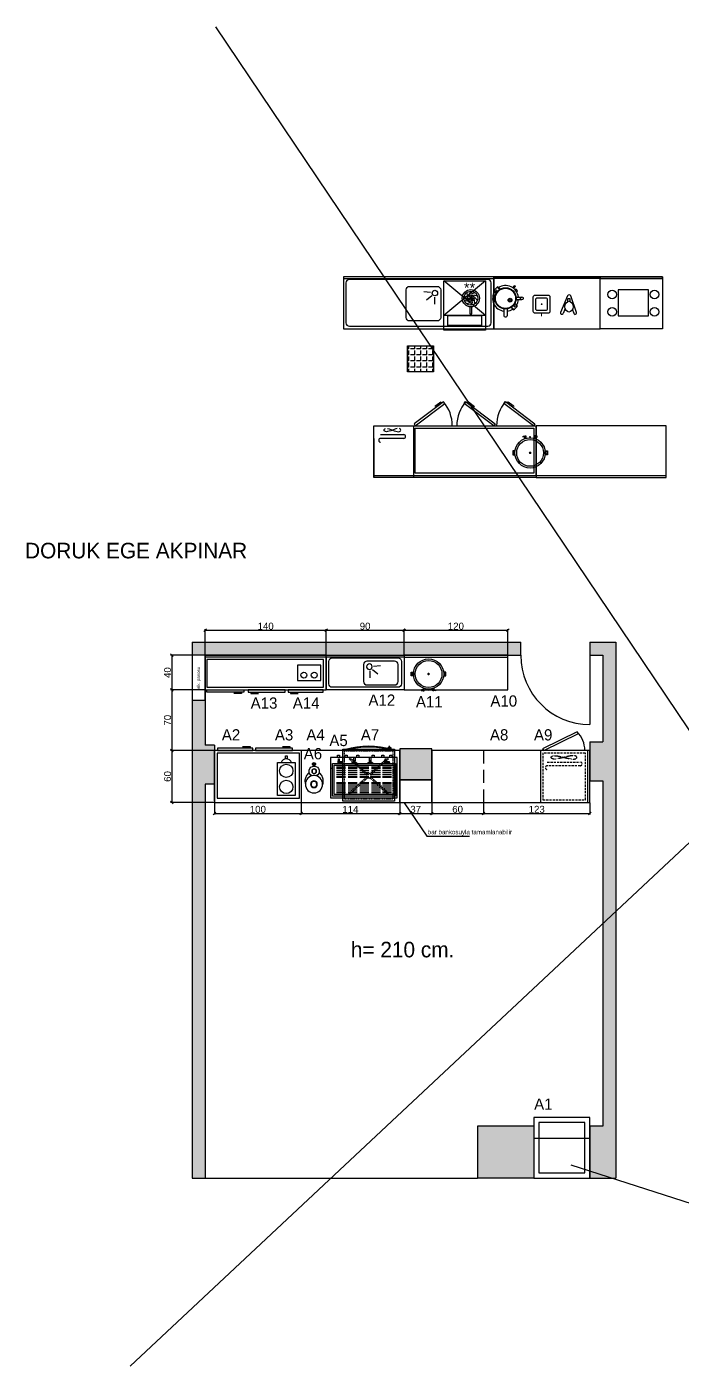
# Model space of a CAD drawing. Header units: millimetres. Extents: x 77277 to 95019, y -59792 to -54320.
# Drawn here: x 77277 to 78034, y -55868 to -54320 of the extents above; entities that cross this region are included whole.
import ezdxf

# ---------------------------------------------------------------- set-up
doc = ezdxf.new("R2010")
doc.units = ezdxf.units.MM
doc.header["$LTSCALE"] = 5
doc.linetypes.add('DASHED', pattern=[0.75, 0.5, -0.25])
for name, color, linetype in [('0D', 1, 'Continuous'), ('0T', 7, 'Continuous'), ('AK', 7, 'Continuous'), ('Kıtc-002 Çizgi', 7, 'Continuous'), ('S2000-002 Çizgi', 7, 'Continuous')]:
    doc.layers.add(name, color=color, linetype=linetype)
doc.layers.add('DUVAR', color=7, linetype='Continuous', lineweight=30)
doc.styles.get("Standard").update_dxf_attribs({"font": 'arial.ttf'})
doc.styles.add('TAKSİM', font='GOTHIC.TTF', dxfattribs={"height": 20})
doc.dimstyles.new('OLCU50', dxfattribs={"dimtxt": 8, "dimasz": 3, "dimexe": 1.25, "dimexo": 0.625, "dimtad": 1, "dimdec": 0, "dimtxsty": 'Standard', "dimblk": 'OBLIQUE', "dimcen": 2.5, "dimclrd": 256, "dimclre": 251, "dimclrt": 25, "dimadec": 0, "dimazin": 0, "dimtfac": 1, "dimtdec": 0, "dimtmove": 0, "dimatfit": 3, "dimldrblk": 'OBLIQUE', "dimfxl": 1, "dimarcsym": 0})

# ---------------------------------------------------------------- blocks, each defined once
blk = doc.blocks.new('espresso_2grup')
at = {"layer": '0D'}
for p, q in [((-21.3, 15.5), (-31.6, 15.5)), ((-7.8, 15.5), (-18.1, 15.5)), ((5.6, 15.5), (-4.6, 15.5)), ((19.1, 15.5), (8.9, 15.5)), ((32, 15.5), (21.7, 15.5)), ((-31.6, 14), (-21.3, 14)), ((-31.6, 11.8), (-21.3, 11.8)), ((-31.6, 9.6), (-21.3, 9.6)), ((-31.6, 7.4), (-21.3, 7.4)), ((-31.6, 5.1), (-21.3, 5.1)), ((-31.6, 3.3), (-21.3, 3.3)), ((-18.1, 14), (-7.8, 14)), ((-18.1, 11.8), (-7.8, 11.8)), ((-18.1, 9.6), (-7.8, 9.6)), ((-18.1, 7.4), (-7.8, 7.4)), ((-18.1, 5.1), (-7.8, 5.1)), ((-18.1, 3.3), (-7.8, 3.3)), ((-4.6, 14), (5.6, 14)), ((-4.6, 11.8), (5.6, 11.8)), ((-4.6, 9.6), (5.6, 9.6)), ((-4.6, 7.4), (5.6, 7.4)), ((-4.6, 5.1), (5.6, 5.1)), ((-4.6, 3.3), (5.6, 3.3)), ((8.9, 14), (19.1, 14)), ((8.9, 11.8), (19.1, 11.8)), ((8.9, 9.6), (19.1, 9.6)), ((8.9, 7.4), (19.1, 7.4)), ((8.9, 5.1), (19.1, 5.1)), ((8.9, 3.3), (19.1, 3.3)), ((21.7, 14), (32, 14)), ((21.7, 11.8), (32, 11.8)), ((21.7, 9.6), (32, 9.6)), ((21.7, 7.4), (32, 7.4)), ((21.7, 5.1), (32, 5.1)), ((21.7, 3.3), (32, 3.3)), ((-21.3, -2.4), (-31.6, -2.4)), ((-31.6, -4.1), (-21.3, -4.1)), ((-31.6, -6.3), (-21.3, -6.3)), ((-31.6, -8.6), (-21.3, -8.6)), ((-31.6, -10.8), (-21.3, -10.8)), ((-31.6, -13), (-21.3, -13)), ((-31.6, -14.6), (-21.3, -14.6)), ((-7.8, -2.4), (-18.1, -2.4)), ((-18.1, -4.1), (-7.8, -4.1)), ((-18.1, -6.3), (-7.8, -6.3)), ((-18.1, -8.6), (-7.8, -8.6)), ((-18.1, -10.8), (-7.8, -10.8)), ((-18.1, -13), (-7.8, -13)), ((-18.1, -14.6), (-7.8, -14.6)), ((5.6, -2.4), (-4.6, -2.4)), ((-4.6, -4.1), (5.6, -4.1)), ((-4.6, -6.3), (5.6, -6.3)), ((-4.6, -8.6), (5.6, -8.6)), ((-4.6, -10.8), (5.6, -10.8)), ((-4.6, -13), (5.6, -13)), ((-4.6, -14.6), (5.6, -14.6)), ((19.1, -2.4), (8.9, -2.4)), ((8.9, -4.1), (19.1, -4.1)), ((8.9, -6.3), (19.1, -6.3)), ((8.9, -8.6), (19.1, -8.6)), ((8.9, -10.8), (19.1, -10.8)), ((8.9, -13), (19.1, -13)), ((8.9, -14.6), (19.1, -14.6)), ((32, -2.4), (21.7, -2.4)), ((21.7, -4.1), (32, -4.1)), ((21.7, -6.3), (32, -6.3)), ((21.7, -8.6), (32, -8.6)), ((21.7, -10.8), (32, -10.8)), ((21.7, -13), (32, -13)), ((21.7, -14.6), (32, -14.6))]:
    blk.add_line(p, q, dxfattribs=at)
for centre in [(-11.1, -17), (7.4, -17)]:
    blk.add_arc(centre, 2.96, 212.0817, 327.9183, dxfattribs=at)
at = {"layer": '0T'}
for p, q in [((-38.5, -13.3), (-36.4, -13.3)), ((36.7, -13.3), (38.5, -13.3)), ((-29.8, -18.5), (-29.8, -21.6)), ((-28.9, -18.5), (-29.8, -18.5)), ((-29.4, -22), (-29.4, -23.8)), ((-29.4, -23.8), (-28.5, -23.8)), ((-28.9, -21.2), (-28.9, -18.5)), ((-28.5, -23.8), (-28.5, -21.6)), ((24.2, -18.5), (24.2, -21.6)), ((25.1, -18.5), (24.2, -18.5)), ((24.6, -22), (24.6, -23.8)), ((24.6, -23.8), (25.5, -23.8)), ((25.1, -21.2), (25.1, -18.5)), ((25.5, -23.8), (25.5, -21.6))]:
    blk.add_line(p, q, dxfattribs=at)
for points in [[(-38.5, -25.5), (-38.5, 21), (38.5, 21), (38.5, -25.5)], [(-36.4, -18.5), (36.7, -18.5), (36.7, 19.3), (-36.4, 19.3)], [(-34.4, -16.5), (34.7, -16.5), (34.7, 17.3), (-34.4, 17.3)], [(-30.6, -25.5), (-30.6, -28.1), (-28.3, -28.1), (-28.3, -25.5)], [(-28.8, -18.5), (-28.8, -19.3), (-24.1, -19.3), (-24.1, -18.5)], [(-27.8, -19.3), (-27.8, -21), (-25, -21), (-25, -19.3)], [(-21.6, -25.5), (-21.6, -28.1), (-19.2, -28.1), (-19.2, -25.5)], [(-11.8, -21.8), (-11.8, -26), (-10.2, -26), (-10.2, -21.8)], [(-11.5, -20.6), (-11.5, -21.8), (-10.6, -21.8), (-10.6, -20.6)], [(-8.1, -25.5), (-8.1, -28.1), (-5.8, -28.1), (-5.8, -25.5)], [(6.6, -21.8), (6.6, -26), (8.2, -26), (8.2, -21.8)], [(7, -20.6), (7, -21.8), (7.9, -21.8), (7.9, -20.6)], [(9.7, -25.5), (9.7, -28.1), (12, -28.1), (12, -25.5)], [(20.8, -25.5), (20.8, -28.1), (23.2, -28.1), (23.2, -25.5)], [(25.2, -18.5), (25.2, -19.3), (29.9, -19.3), (29.9, -18.5)], [(26.2, -19.3), (26.2, -21), (29.1, -21), (29.1, -19.3)], [(29.9, -25.5), (29.9, -28.1), (32.2, -28.1), (32.2, -25.5)]]:
    blk.add_lwpolyline(points, close=True, dxfattribs=at)
for centre, radius, start, end in [((-29.6, -21.6), 0.2, 180, 265.8055), ((-29.6, -22), 0.2, 0, 85.8055), ((-11.1, -17), 3.7, 205.1444, 334.8556), ((7.4, -17), 3.7, 205.1444, 334.8556), ((24.4, -21.6), 0.2, 180, 265.8055), ((24.4, -22), 0.2, 0, 85.8055), ((25.3, -21.2), 0.2, 180, 265.8058), ((25.3, -21.6), 0.2, 0, 85.8058)]:
    blk.add_arc(centre, radius, start, end, dxfattribs=at)
at = {"layer": 'AK'}
for centre, start, end in [((-28.7, -21.2), 180, 265.8058), ((-28.7, -21.6), 0, 85.8058)]:
    blk.add_arc(centre, 0.2, start, end, dxfattribs=at)
blk = doc.blocks.new('degirmen')
at = {"layer": '0D'}
for points in [[(1.3, -14.3), (1.3, -14.9), (-1.5, -14.9), (-1.5, -14.3)], [(-0.8, -14.9), (-0.8, -17.3), (-1.1, -17.3), (-1.1, -14.9)], [(0.9, -14.9), (0.9, -17.3), (0.6, -17.3), (0.6, -14.9)]]:
    blk.add_lwpolyline(points, dxfattribs=at)
for centre, radius in [((-0.1, 6.5), 3.87), ((-0.1, 6.5), 3.35), ((0.1, -8.5), 2.81), ((0.1, -8.5), 2.45)]:
    blk.add_circle(centre, radius, dxfattribs=at)
for start, end in [(65.4662, 115.7795), (127.2241, 54.179)]:
    blk.add_arc((-0.1, -16.8), 1.65, start, end, dxfattribs=at)
at = {"layer": '0T'}
for points in [[(-5.7, -7, -0.054984), (-7.4, -5.4, -0.093867), (-9.7, -1.6, -0.088672), (-10.6, 3, -0.067491), (-10.1, 6.6, -0.093867)], [(9.9, 7.5, -0.085751), (10.7, 3, -0.088672), (9.8, -1.6, -0.093867), (7.6, -5.4, -0.054985), (5.8, -7, -0.109161)]]:
    blk.add_lwpolyline(points, format="xyb", dxfattribs=at)
blk.add_circle((-0.1, 6.5), 10, dxfattribs=at)
blk.add_arc((0.1, -8.5), 5.95, 115.6161, 65.321, dxfattribs=at)
blk = doc.blocks.new('A$C723D60DA')
at = {"layer": 'S2000-002 Çizgi'}
for points in [[(0, 3.7), (60, 3.7), (60, 63.7), (0, 63.7)], [(53.2, 2.2), (54.6, 2.2), (54.6, 0.7), (53.2, 0.7)]]:
    blk.add_lwpolyline(points, close=True, dxfattribs=at)
at = {"layer": 'S2000-002 Çizgi', "linetype": 'DASHED', "ltscale": 0.5}
blk.add_lwpolyline([(2, 5.7), (58, 5.7), (58, 61.7), (2, 61.7)], close=True, dxfattribs=at)
for points in [[(6.8, 54.6), (7.9, 55.7)], [(6.8, 54.6), (27.7, 35.8)], [(7.9, 55.7), (28.7, 36.9)], [(31.4, 36.9), (52.1, 55.7)], [(32.4, 35.9), (53.2, 54.6)], [(52.1, 55.7), (53.2, 54.6)], [(27.6, 33.2), (6.8, 14.4)], [(28.6, 32.1), (7.9, 13.4)], [(31.3, 32.2), (52.1, 13.4)], [(32.3, 33.2), (53.2, 14.4)], [(7.9, 13.4), (6.8, 14.4)], [(52.1, 13.4), (53.2, 14.4)]]:
    blk.add_lwpolyline(points, dxfattribs=at)
at = {"layer": 'S2000-002 Çizgi'}
for points in [[(52.2, 3.2), (52.2, 3.7), (55.9, 3.7)], [(55.9, 3.3), (55.9, 2.2), (52.2, 2.2)]]:
    blk.add_lwpolyline(points, dxfattribs=at)
at = {"layer": 'S2000-002 Çizgi', "linetype": 'DASHED', "ltscale": 0.5}
blk.add_circle((30, 34.5), 2.67, dxfattribs=at)
at = {"layer": 'S2000-002 Çizgi'}
for centre, radius, start, end in [((29.9, 100.6), 100.6, 254.4941, 285.5059), ((29.9, 109.5), 108.5, 257.2819, 282.7181)]:
    blk.add_arc(centre, radius, start, end, dxfattribs=at)
blk = doc.blocks.new('A$C3C3A6592')
at = {"layer": 'S2000-002 Çizgi'}
for points in [[(0, 57), (48.3, 16.9)], [(0, 16.9), (48.3, 57)], [(0, 16.9), (48.3, 16.9)]]:
    blk.add_lwpolyline(points, dxfattribs=at)
for points in [[(0, 0), (48.3, 0), (48.3, 57), (0, 57)], [(4.6, 5.6), (43.7, 5.6), (43.7, 16.9), (4.6, 16.9)]]:
    blk.add_lwpolyline(points, close=True, dxfattribs=at)
blk.add_text('**', height=12, dxfattribs=at).set_placement((11.9, 43))
blk = doc.blocks.new('A$C0D0247C1')
at = {"layer": 'Kıtc-002 Çizgi'}
for points in [[(2, 0), (18, 0, 0.414214), (20, 2), (20, 18, 0.414214), (18, 20), (2, 20, 0.414214), (0, 18), (0, 2, 0.414214)], [(5, 3), (15, 3, 0.414214), (17, 5), (17, 15, 0.414214), (15, 17), (5, 17, 0.414214), (3, 15), (3, 5, 0.414214)]]:
    blk.add_lwpolyline(points, format="xyb", close=True, dxfattribs=at)
at = {"layer": 'Kıtc-002 Çizgi', "const_width": 1}
blk.add_lwpolyline([(9.5, 10.1, 1), (10.5, 10.1, 1)], format="xyb", close=True, dxfattribs=at)
blk.add_lwpolyline([(20, 10), (23.9, 10)], dxfattribs=at)
blk = doc.blocks.new('A$C2B7B2AEF')
at = {"layer": 'S2000-002 Çizgi'}
for p, q in [((7.9, 31.5), (5.1, 34.2)), ((8.5, 31.8), (5.6, 34.6)), ((23.4, 33.5), (25.1, 35.8)), ((24.4, 32.7), (26.1, 35)), ((26.1, 35.4), (25.6, 35.8)), ((25.7, 31.4), (26.7, 32.2)), ((1.5, 29.6), (1.2, 29.9)), ((2.5, 30.7), (1.5, 29.6)), ((4.4, 29.1), (3.4, 27.8)), ((4, 27.2), (3.4, 27.8)), ((27.1, 22.6), (33.7, 22.6)), ((27.1, 20), (33.7, 20)), ((27.6, 28.9), (28.7, 29.7)), ((12.9, 9.1), (12.9, 1.3)), ((14.2, 0), (15.5, 0)), ((16.8, 9.1), (16.8, 1.3)), ((21.2, 10.7), (24.1, 8)), ((21.8, 11.1), (24.6, 8.4)), ((25.3, 13.5), (26.3, 14.8)), ((25.6, 15.4), (26.3, 14.8)), ((27.2, 11.9), (28.1, 13)), ((28.1, 13), (28.5, 12.6))]:
    blk.add_line(p, q, dxfattribs=at)
for centre, radius in [((3.5, 30), 1.28), ((14.8, 21.3), 12.3), ((14.8, 21.3), 11.7), ((20, 19.2), 2.18), ((20, 19.2), 0.896), ((26.1, 12.6), 1.28)]:
    blk.add_circle(centre, radius, dxfattribs=at)
for centre, radius, start, end in [((14.8, 21.3), 16.2, 124.8183, 147.6606), ((14.8, 21.3), 14.9, 4.9348, 123.8208), ((25.4, 35.6), 0.32, 52.57, 142.57), ((25.9, 35.2), 0.32, 322.57, 52.57), ((14.8, 21.3), 16.2, 31.2104, 42.5747), ((14.8, 21.3), 14.9, 146.7276, 262.5863), ((14.8, 21.3), 14.9, 326.7276, 355.0652), ((32.3, 21.3), 0.64, 129.4184, 230.5816), ((34.2, 19), 3.62, 98.2247, 129.4184), ((34.2, 23.6), 3.62, 230.5816, 261.7753), ((33.2, 19), 3.62, 50.5816, 81.7753), ((33.2, 23.6), 3.62, 278.2247, 309.4184), ((35.1, 21.3), 0.64, 309.4184, 50.5816), ((14.2, 1.3), 1.28, 180, 270), ((15.5, 1.3), 1.28, 270, 0), ((14.8, 21.3), 14.9, 277.4137, 303.8208), ((14.8, 21.3), 16.2, 304.8183, 327.6606)]:
    blk.add_arc(centre, radius, start, end, dxfattribs=at)
blk = doc.blocks.new('A$C4AF1199D')
at = {"layer": 'S2000-002 Çizgi'}
for points in [[(2.3, 15.6), (6.8, 14.5)], [(2.4, 20.6), (5.4, 17.1)], [(5.4, 24.6), (5.8, 20)], [(6.3, 18), (13.8, 18)], [(12.6, 19.9), (7.1, 15.7)], [(7.7, 21), (12.4, 15.2)], [(10.2, 26.1), (7.8, 22.2)], [(10.2, 21.2), (10, 14.2)], [(14.9, 24.5), (10.7, 22.7)], [(17.8, 20.4), (13.4, 21.5)], [(14.8, 11.4), (14.4, 16)], [(17.8, 15.4), (14.8, 18.9)], [(5.2, 11.5), (9.5, 13.3)], [(10, 9.9), (12.4, 13.8)]]:
    blk.add_lwpolyline(points, dxfattribs=at)
blk.add_lwpolyline([(8.8, 0), (11.3, 0), (11.3, 8), (8.8, 8)], close=True, dxfattribs=at)
for radius in [10, 8.12, 3.75]:
    blk.add_circle((10, 18), radius, dxfattribs=at)
blk = doc.blocks.new('A$C7D36761A')
at = {"layer": 'S2000-002 Çizgi'}
for points in [[(0, 20.5), (6.6, 1.2, 0.691141), (10.4, 1.1), (18.3, 20.3)], [(2.8, 21.4), (4.5, 16.8, 0.691141)]]:
    blk.add_lwpolyline(points, format="xyb", dxfattribs=at)
for points in [[(13.1, 15.7), (15.5, 21.4)], [(7.1, 7.7), (7.1, 4.4)], [(7.1, 4.4), (10.1, 4.4)], [(10.1, 7.7), (10.1, 4.4)]]:
    blk.add_lwpolyline(points, dxfattribs=at)
for centre, start, end in [((1.4, 21), 18.9768, 198.9768), ((16.9, 20.9), 337.5765, 157.5765)]:
    blk.add_arc(centre, 1.5, start, end, dxfattribs=at)
blk.add_ellipse((8.6, 13.6), major_axis=(0, -6.18), ratio=0.781319, dxfattribs=at)
blk = doc.blocks.new('A$C199769C9')
at = {"layer": 'S2000-002 Çizgi'}
for points in [[(2.5, 17.2), (0, 17.2), (0, 21.7), (2.5, 21.7)], [(2, 17.7), (0.5, 17.7), (0.5, 21.2), (2, 21.2)], [(37.5, 17.2), (40, 17.2), (40, 21.7), (37.5, 21.7)], [(38, 17.7), (39.5, 17.7), (39.5, 21.2), (38, 21.2)], [(12, 0.2), (14.6, 0.4), (14.6, 1), (12, 1.2)], [(28, 0.2), (25.4, 0.4), (25.4, 1), (28, 1.2)]]:
    blk.add_lwpolyline(points, close=True, dxfattribs=at)
at = {"layer": 'S2000-002 Çizgi', "const_width": 1.5}
blk.add_lwpolyline([(19.2, 19.5, 1), (20.7, 19.5, 1)], format="xyb", close=True, dxfattribs=at)
at = {"layer": 'S2000-002 Çizgi'}
for points in [[(13.9, 3.1), (13.9, 1.1)], [(13.9, 0), (15, 0), (15, 2.7)], [(13.9, 0.4), (13.9, 0)], [(20, 1.5), (20, 2)], [(26, 0), (24.9, 0), (24.9, 2.7)], [(26, 3), (26, 1.1)], [(26, 0.4), (26, 0)]]:
    blk.add_lwpolyline(points, dxfattribs=at)
for centre, radius in [((20, 19.5), 17.5), ((20, 19.5), 15.5), ((20.1, 1), 0.469)]:
    blk.add_circle(centre, radius, dxfattribs=at)
blk = doc.blocks.new('A$C3DDB3116')
at = {"layer": 'S2000-002 Çizgi'}
blk.add_lwpolyline([(0, 45.9), (20.5, 45.9), (20.5, 7.9), (0, 7.9), (0, 45.9)], dxfattribs=at)
blk.add_lwpolyline([(9.3, 3.7), (11.2, 3.7), (11.2, 0), (9.3, 0)], close=True, dxfattribs=at)
for centre in [(10.2, 36.1), (10.2, 17.5)]:
    blk.add_circle(centre, 7.7, dxfattribs=at)
blk.add_arc((10.2, 10.1), 6.37, 199.6345, 340.3655, dxfattribs=at)
blk = doc.blocks.new('A$C34EC4B2C')
at = {"layer": 'S2000-002 Çizgi'}
for p, q in [((80.8, 87.7), (46.6, 62.1)), ((48.1, 60), (82.4, 85.6)), ((71.9, 83.1), (70.5, 82)), ((77.6, 87.3), (71.9, 83.1)), ((78.6, 86), (77.6, 87.3)), ((82.4, 85.6), (80.8, 87.7)), ((104.7, 85.8), (106.2, 87.8)), ((138.8, 60), (104.7, 85.8)), ((106.2, 87.8), (140.3, 62)), ((108.4, 86.1), (109.4, 87.4)), ((109.4, 87.4), (115.1, 83.2)), ((115.1, 83.2), (116.5, 82.1)), ((150.6, 85.8), (152.2, 87.8)), ((184.7, 60), (150.6, 85.8)), ((152.2, 87.8), (186.3, 62)), ((154.4, 86.1), (155.4, 87.4)), ((155.4, 87.4), (161.1, 83.2)), ((161.1, 83.2), (162.5, 82.1)), ((46.6, 62.1), (48.1, 60)), ((140.3, 62), (138.8, 60)), ((186.3, 62), (184.7, 60)), ((0, 0), (0, 60)), ((0, 60), (188, 60)), ((8, 49.7), (34.7, 49.7)), ((12, 55), (12.2, 55.7)), ((12.2, 54.2), (12, 55)), ((12.2, 55.7), (12.7, 56.3)), ((12.7, 53.6), (12.2, 54.2)), ((12.7, 56.3), (13.5, 56.8)), ((13.5, 53.1), (12.7, 53.6)), ((14.6, 53), (13.5, 53.1)), ((16.1, 53.1), (14.6, 53)), ((16.1, 56.8), (17.8, 56.3)), ((17.8, 53.6), (16.1, 53.1)), ((17.8, 56.3), (19.6, 55.7)), ((19.6, 54.2), (17.8, 53.6)), ((19.6, 55.7), (21.6, 55)), ((21.6, 55), (19.6, 54.2)), ((23.5, 55.7), (21.6, 55)), ((21.6, 55), (23.5, 54.2)), ((25.4, 56.3), (23.5, 55.7)), ((23.5, 54.2), (25.4, 53.6)), ((27.1, 56.8), (25.4, 56.3)), ((25.4, 53.6), (27.1, 53.1)), ((27.1, 53.1), (28.6, 53)), ((28.6, 53), (29.7, 53.1)), ((30.5, 56.3), (29.7, 56.8)), ((29.7, 53.1), (30.5, 53.6)), ((31, 55.7), (30.5, 56.3)), ((30.5, 53.6), (31, 54.2)), ((31.2, 55), (31, 55.7)), ((31, 54.2), (31.2, 55)), ((46.1, 60), (46.1, 0)), ((48, 5), (48, 57)), ((48, 57), (185, 57)), ((185, 57), (185, 5)), ((188, 2), (188, 60)), ((188, 60), (188, 0)), ((34.7, 45.3), (8, 45.3)), ((188, 2), (0, 2)), ((185, 5), (48, 5)), ((188, 0), (0, 0))]:
    blk.add_line(p, q, dxfattribs=at)
for centre, radius, start, end in [((48.1, 60), 42.7, 0, 40.245), ((138.8, 60), 42.7, 139.4908, 180), ((184.7, 60), 42.7, 139.4908, 180), ((34.7, 47.5), 2.17, 270, 90), ((8, 43.1), 2.17, 90, 270)]:
    blk.add_arc(centre, radius, start, end, dxfattribs=at)
blk = doc.blocks.new('A$C054670DC')
at = {"layer": 'S2000-002 Çizgi'}
for p, q in [((140, 44.2), (0, 44.2)), ((0, 4.2), (0, 44.2)), ((140, 42.2), (0, 42.2)), ((137, 39.2), (1.9, 39.2)), ((1.9, 39.2), (1.9, 7.2)), ((137, 7.2), (137, 39.2)), ((140, 4.2), (140, 44.2)), ((140, 42.2), (140, 4.2)), ((0, 4.2), (140, 4.2)), ((1.9, 7.2), (137, 7.2)), ((2, 1.7), (2, 4.2)), ((2, 4.2), (44.8, 4.2)), ((44.8, 1.7), (2, 1.7)), ((42, 1.7), (42, 0)), ((44.8, 4.2), (44.8, 1.7)), ((92.7, 4.2), (49.9, 4.2)), ((49.9, 4.2), (49.9, 1.7)), ((49.9, 1.7), (92.7, 1.7)), ((52.7, 1.7), (52.7, 0)), ((92.7, 1.7), (92.7, 4.2)), ((136.7, 4.2), (95.9, 4.2)), ((95.9, 4.2), (95.9, 1.7)), ((95.9, 1.7), (136.7, 1.7)), ((98.7, 1.7), (98.7, 0)), ((136.7, 1.7), (136.7, 4.2)), ((34.9, 0), (33.1, 0)), ((42, 0), (34.9, 0)), ((52.7, 0), (59.8, 0)), ((59.8, 0), (61.6, 0)), ((98.7, 0), (105.8, 0)), ((105.8, 0), (107.6, 0))]:
    blk.add_line(p, q, dxfattribs=at)
blk = doc.blocks.new('A$C36D13FF7')
at = {"layer": 'S2000-002 Çizgi'}
for p, q in [((35.1, 27.3), (27.3, 28.4)), ((35.1, 27.3), (27.3, 28.4)), ((36.3, 23.5), (30.2, 18.5)), ((36.3, 23.5), (30.2, 18.5)), ((39.7, 21.9), (39.5, 14))]:
    blk.add_line(p, q, dxfattribs=at)
for points in [[(0, 0), (90, 0), (90, 40), (0, 40)], [(0, 38), (90, 38), (90, 40), (0, 40)], [(0, 0), (90, 0), (90, 40), (0, 40)], [(0, 38), (90, 38), (90, 40), (0, 40)]]:
    blk.add_lwpolyline(points, close=True, dxfattribs=at)
for points in [[(7, 3), (83, 3, 0.414214), (87, 7), (87, 33, 0.414214), (83, 37), (7, 37, 0.414214), (3, 33), (3, 7, 0.414214)], [(7, 3), (83, 3, 0.414214), (87, 7), (87, 33, 0.414214), (83, 37), (7, 37, 0.414214), (3, 33), (3, 7, 0.414214)], [(42.8, 5.7), (10.8, 5.7, -0.414214), (6.8, 9.7), (6.8, 29.3, -0.414214), (10.8, 33.3), (42.8, 33.3, -0.414214), (46.8, 29.3), (46.8, 9.7, -0.414214)], [(42.8, 5.7), (10.8, 5.7, -0.414214), (6.8, 9.7), (6.8, 29.3, -0.414214), (10.8, 33.3), (42.8, 33.3, -0.414214), (46.8, 29.3), (46.8, 9.7, -0.414214)]]:
    blk.add_lwpolyline(points, format="xyb", close=True, dxfattribs=at)
blk.add_circle((40, 26.8), 3.19, dxfattribs=at)
blk.add_circle((40, 26.8), 3.19, dxfattribs=at)
blk = doc.blocks.new('A$C0C8D6561')
at = {"layer": 'S2000-002 Çizgi'}
for points in [[(52.1, 81.3), (12, 61.8), (13.3, 60), (53.4, 79.5)], [(64.4, 60), (9.4, 60), (9.4, 0), (64.4, 0)]]:
    blk.add_lwpolyline(points, close=True, dxfattribs=at)
at = {"layer": 'S2000-002 Çizgi', "const_width": 0.36}
blk.add_lwpolyline([(50.2, 79.9), (49.4, 81), (44.5, 77.6), (43.3, 76.7)], dxfattribs=at)
at = {"layer": 'S2000-002 Çizgi', "linetype": 'DASHED'}
blk.add_lwpolyline([(61.4, 57), (12.4, 57), (12.4, 3), (61.4, 3)], close=True, dxfattribs=at)
for points in [[(17.4, 46.6), (55.5, 46.6, -1), (55.5, 42.3)], [(55.5, 42.3), (17.4, 42.3, 1), (17.4, 37.9)]]:
    blk.add_lwpolyline(points, format="xyb", dxfattribs=at)
at = {"layer": 'S2000-002 Çizgi', "linetype": 'DASHED', "ltscale": 0.1}
blk.add_lwpolyline([(47.5, 53.9), (45.3, 53.8), (42.6, 53.3), (39.7, 52.7), (36.7, 51.9), (33.7, 51.2), (30.8, 50.6), (28.2, 50.1), (25.9, 49.9), (24.1, 50.1), (22.9, 50.6), (22.1, 51.2), (21.9, 51.9), (22.1, 52.7), (22.9, 53.3), (24.1, 53.8), (25.9, 53.9), (28.2, 53.8), (30.8, 53.3), (33.7, 52.7), (36.7, 51.9), (39.7, 51.2), (42.6, 50.6), (45.3, 50.1), (47.5, 49.9), (49.3, 50.1), (50.6, 50.6), (51.3, 51.2), (51.6, 51.9), (51.3, 52.7), (50.6, 53.3), (49.3, 53.8)], close=True, dxfattribs=at)
at = {"layer": 'S2000-002 Çizgi'}
blk.add_arc((30.4, 59.9), 30.4, 0.2095, 44.6311, dxfattribs=at)
blk = doc.blocks.new('A$C5EA9037E')
at = {"ltscale": 5}
blk.add_lwpolyline([(0, 0), (27, 0), (27, 18), (0, 18)], close=True, dxfattribs=at)
for centre in [(7.5, 6.4), (19.5, 6.4)]:
    blk.add_circle(centre, 3.44, dxfattribs=at)
blk = doc.blocks.new('_Oblique')
at = {"color": 0, "linetype": 'ByBlock', "lineweight": -2}
blk.add_line((-0.5, -0.5), (0.5, 0.5), dxfattribs=at)
blk = doc.blocks.new('*D20')
at = {"color": 251, "lineweight": -2, "ltscale": 5, "transparency": 16777216}
for p, q in [((77482.8, -55046.4), (77443.5, -55046.4)), ((77482.8, -55086.4), (77443.5, -55086.4))]:
    blk.add_line(p, q, dxfattribs=at)
at = {"lineweight": -2, "ltscale": 5, "transparency": 16777216}
blk.add_line((77444.8, -55046.4), (77444.8, -55086.4), dxfattribs=at)
at = {"layer": 'Defpoints', "color": 0, "ltscale": 5, "transparency": 16777216}
for p in [(77483.4, -55046.4), (77444.8, -55086.4), (77483.4, -55086.4)]:
    blk.add_point(p, dxfattribs=at)
at = {"lineweight": -2, "ltscale": 5, "transparency": 16777216, "xscale": 3, "yscale": 3, "zscale": 3}
for p, rotation in [((77444.8, -55046.4), 90), ((77444.8, -55086.4), 270)]:
    blk.add_blockref('_Oblique', p, dxfattribs=dict(at, rotation=rotation))
at = {"color": 25, "ltscale": 5, "transparency": 16777216, "insert": (77440, -55066.4), "char_height": 8, "attachment_point": 5, "rotation": 90}
blk.add_mtext('40', dxfattribs=at)
blk = doc.blocks.new('*D21')
at = {"color": 251, "lineweight": -2, "ltscale": 5, "transparency": 16777216}
for p, q in [((77483.4, -55045.8), (77483.4, -55016.2)), ((77623.4, -55045.8), (77623.4, -55016.2))]:
    blk.add_line(p, q, dxfattribs=at)
at = {"lineweight": -2, "ltscale": 5, "transparency": 16777216}
blk.add_line((77483.4, -55017.5), (77623.4, -55017.5), dxfattribs=at)
at = {"layer": 'Defpoints', "color": 0, "ltscale": 5, "transparency": 16777216}
for p in [(77623.4, -55017.5), (77483.4, -55046.4), (77623.4, -55046.4)]:
    blk.add_point(p, dxfattribs=at)
at = {"lineweight": -2, "ltscale": 5, "transparency": 16777216, "xscale": 3, "yscale": 3, "zscale": 3, "rotation": 180}
blk.add_blockref('_Oblique', (77483.4, -55017.5), dxfattribs=at)
at = {"lineweight": -2, "ltscale": 5, "transparency": 16777216, "xscale": 3, "yscale": 3, "zscale": 3}
blk.add_blockref('_Oblique', (77623.4, -55017.5), dxfattribs=at)
at = {"color": 25, "ltscale": 5, "transparency": 16777216, "insert": (77553.4, -55012.8), "char_height": 8, "attachment_point": 5}
blk.add_mtext('140', dxfattribs=at)
blk = doc.blocks.new('*D22')
at = {"color": 251, "lineweight": -2, "ltscale": 5, "transparency": 16777216}
for p, q in [((77623.4, -55045.8), (77623.4, -55016.2)), ((77713.4, -55045.8), (77713.4, -55016.2))]:
    blk.add_line(p, q, dxfattribs=at)
at = {"lineweight": -2, "ltscale": 5, "transparency": 16777216}
blk.add_line((77623.4, -55017.5), (77713.4, -55017.5), dxfattribs=at)
at = {"layer": 'Defpoints', "color": 0, "ltscale": 5, "transparency": 16777216}
for p in [(77713.4, -55017.5), (77623.4, -55046.4), (77713.4, -55046.4)]:
    blk.add_point(p, dxfattribs=at)
at = {"lineweight": -2, "ltscale": 5, "transparency": 16777216, "xscale": 3, "yscale": 3, "zscale": 3, "rotation": 180}
blk.add_blockref('_Oblique', (77623.4, -55017.5), dxfattribs=at)
at = {"lineweight": -2, "ltscale": 5, "transparency": 16777216, "xscale": 3, "yscale": 3, "zscale": 3}
blk.add_blockref('_Oblique', (77713.4, -55017.5), dxfattribs=at)
at = {"color": 25, "ltscale": 5, "transparency": 16777216, "insert": (77668.4, -55012.8), "char_height": 8, "attachment_point": 5}
blk.add_mtext('90', dxfattribs=at)
blk = doc.blocks.new('*D23')
at = {"color": 251, "lineweight": -2, "ltscale": 5, "transparency": 16777216}
for p, q in [((77713.4, -55045.8), (77713.4, -55016.2)), ((77833.4, -55045.8), (77833.4, -55016.2))]:
    blk.add_line(p, q, dxfattribs=at)
at = {"lineweight": -2, "ltscale": 5, "transparency": 16777216}
blk.add_line((77713.4, -55017.5), (77833.4, -55017.5), dxfattribs=at)
at = {"layer": 'Defpoints', "color": 0, "ltscale": 5, "transparency": 16777216}
for p in [(77833.4, -55017.5), (77713.4, -55046.4), (77833.4, -55046.4)]:
    blk.add_point(p, dxfattribs=at)
at = {"lineweight": -2, "ltscale": 5, "transparency": 16777216, "xscale": 3, "yscale": 3, "zscale": 3, "rotation": 180}
blk.add_blockref('_Oblique', (77713.4, -55017.5), dxfattribs=at)
at = {"lineweight": -2, "ltscale": 5, "transparency": 16777216, "xscale": 3, "yscale": 3, "zscale": 3}
blk.add_blockref('_Oblique', (77833.4, -55017.5), dxfattribs=at)
at = {"color": 25, "ltscale": 5, "transparency": 16777216, "insert": (77773.4, -55012.8), "char_height": 8, "attachment_point": 5}
blk.add_mtext('120', dxfattribs=at)
blk = doc.blocks.new('A$C4E6565C2')
at = {"layer": 'S2000-002 Çizgi'}
for p, q in [((41.1, 62.6), (0.3, 62.6)), ((0.3, 62.6), (0.3, 60)), ((31.2, 64.2), (29.4, 64.2)), ((38.3, 64.2), (31.2, 64.2)), ((38.3, 62.6), (38.3, 64.2)), ((41.1, 60), (41.1, 62.6)), ((87.1, 62.6), (44.3, 62.6)), ((44.3, 62.6), (44.3, 60)), ((77.2, 64.2), (75.4, 64.2)), ((84.3, 64.2), (77.2, 64.2)), ((84.3, 62.6), (84.3, 64.2)), ((87.1, 60), (87.1, 62.6)), ((95.1, 57), (0, 57)), ((0, 57), (0, 5)), ((0.3, 60), (41.1, 60)), ((44.3, 60), (87.1, 60)), ((95.1, 5), (95.1, 57)), ((97, 60), (97, 0)), ((0, 5), (95.1, 5))]:
    blk.add_line(p, q, dxfattribs=at)
blk = doc.blocks.new('A$C25BC02D8')
at = {"layer": 'S2000-002 Çizgi'}
for p, q in [((0, 2), (0, 60)), ((0, 60), (0, 0)), ((100, 60), (0, 60)), ((0, 0), (100, 0))]:
    blk.add_line(p, q, dxfattribs=at)
at = {"ltscale": 5}
blk.add_blockref('A$C4E6565C2', (3, 0), dxfattribs=at)
blk = doc.blocks.new('*D26')
at = {"color": 251, "lineweight": -2, "ltscale": 5, "transparency": 16777216}
for p, q in [((77482.8, -55086.4), (77443.5, -55086.4)), ((77493.8, -55156.4), (77443.5, -55156.4))]:
    blk.add_line(p, q, dxfattribs=at)
at = {"lineweight": -2, "ltscale": 5, "transparency": 16777216}
blk.add_line((77444.8, -55086.4), (77444.8, -55156.4), dxfattribs=at)
at = {"layer": 'Defpoints', "color": 0, "ltscale": 5, "transparency": 16777216}
for p in [(77483.4, -55086.4), (77444.8, -55156.4), (77494.4, -55156.4)]:
    blk.add_point(p, dxfattribs=at)
at = {"lineweight": -2, "ltscale": 5, "transparency": 16777216, "xscale": 3, "yscale": 3, "zscale": 3}
for p, rotation in [((77444.8, -55086.4), 90), ((77444.8, -55156.4), 270)]:
    blk.add_blockref('_Oblique', p, dxfattribs=dict(at, rotation=rotation))
at = {"color": 25, "ltscale": 5, "transparency": 16777216, "insert": (77440, -55121.4), "char_height": 8, "attachment_point": 5, "rotation": 90}
blk.add_mtext('70', dxfattribs=at)
blk = doc.blocks.new('*D27')
at = {"color": 251, "lineweight": -2, "ltscale": 5, "transparency": 16777216}
for p, q in [((77493.8, -55156.4), (77443.5, -55156.4)), ((77493.8, -55216.4), (77443.5, -55216.4))]:
    blk.add_line(p, q, dxfattribs=at)
at = {"lineweight": -2, "ltscale": 5, "transparency": 16777216}
blk.add_line((77444.8, -55156.4), (77444.8, -55216.4), dxfattribs=at)
at = {"layer": 'Defpoints', "color": 0, "ltscale": 5, "transparency": 16777216}
for p in [(77494.4, -55156.4), (77444.8, -55216.4), (77494.4, -55216.4)]:
    blk.add_point(p, dxfattribs=at)
at = {"lineweight": -2, "ltscale": 5, "transparency": 16777216, "xscale": 3, "yscale": 3, "zscale": 3}
for p, rotation in [((77444.8, -55156.4), 90), ((77444.8, -55216.4), 270)]:
    blk.add_blockref('_Oblique', p, dxfattribs=dict(at, rotation=rotation))
at = {"color": 25, "ltscale": 5, "transparency": 16777216, "insert": (77440, -55186.4), "char_height": 8, "attachment_point": 5, "rotation": 90}
blk.add_mtext('60', dxfattribs=at)
blk = doc.blocks.new('*D28')
at = {"color": 251, "lineweight": -2, "ltscale": 5, "transparency": 16777216}
for p, q in [((77494.4, -55217), (77494.4, -55230.4)), ((77594.4, -55217), (77594.4, -55230.4))]:
    blk.add_line(p, q, dxfattribs=at)
at = {"lineweight": -2, "ltscale": 5, "transparency": 16777216}
blk.add_line((77494.4, -55229.1), (77594.4, -55229.1), dxfattribs=at)
at = {"layer": 'Defpoints', "color": 0, "ltscale": 5, "transparency": 16777216}
for p in [(77494.4, -55216.4), (77594.4, -55216.4), (77594.4, -55229.1)]:
    blk.add_point(p, dxfattribs=at)
at = {"lineweight": -2, "ltscale": 5, "transparency": 16777216, "xscale": 3, "yscale": 3, "zscale": 3, "rotation": 180}
blk.add_blockref('_Oblique', (77494.4, -55229.1), dxfattribs=at)
at = {"lineweight": -2, "ltscale": 5, "transparency": 16777216, "xscale": 3, "yscale": 3, "zscale": 3}
blk.add_blockref('_Oblique', (77594.4, -55229.1), dxfattribs=at)
at = {"color": 25, "ltscale": 5, "transparency": 16777216, "insert": (77544.4, -55224.4), "char_height": 8, "attachment_point": 5}
blk.add_mtext('100', dxfattribs=at)
blk = doc.blocks.new('*D29')
at = {"color": 251, "lineweight": -2, "ltscale": 5, "transparency": 16777216}
for p, q in [((77594.4, -55217), (77594.4, -55230.4)), ((77708.4, -55217), (77708.4, -55230.4))]:
    blk.add_line(p, q, dxfattribs=at)
at = {"lineweight": -2, "ltscale": 5, "transparency": 16777216}
blk.add_line((77594.4, -55229.1), (77708.4, -55229.1), dxfattribs=at)
at = {"layer": 'Defpoints', "color": 0, "ltscale": 5, "transparency": 16777216}
for p in [(77594.4, -55216.4), (77708.4, -55216.4), (77708.4, -55229.1)]:
    blk.add_point(p, dxfattribs=at)
at = {"lineweight": -2, "ltscale": 5, "transparency": 16777216, "xscale": 3, "yscale": 3, "zscale": 3, "rotation": 180}
blk.add_blockref('_Oblique', (77594.4, -55229.1), dxfattribs=at)
at = {"lineweight": -2, "ltscale": 5, "transparency": 16777216, "xscale": 3, "yscale": 3, "zscale": 3}
blk.add_blockref('_Oblique', (77708.4, -55229.1), dxfattribs=at)
at = {"color": 25, "ltscale": 5, "transparency": 16777216, "insert": (77651.4, -55224.5), "char_height": 8, "attachment_point": 5}
blk.add_mtext('114', dxfattribs=at)
blk = doc.blocks.new('*D30')
at = {"color": 251, "lineweight": -2, "ltscale": 5, "transparency": 16777216}
for p, q in [((77708.4, -55217), (77708.4, -55230.4)), ((77745.4, -55217), (77745.4, -55230.4))]:
    blk.add_line(p, q, dxfattribs=at)
at = {"lineweight": -2, "ltscale": 5, "transparency": 16777216}
blk.add_line((77708.4, -55229.1), (77745.4, -55229.1), dxfattribs=at)
at = {"layer": 'Defpoints', "color": 0, "ltscale": 5, "transparency": 16777216}
for p in [(77708.4, -55216.4), (77745.4, -55216.4), (77745.4, -55229.1)]:
    blk.add_point(p, dxfattribs=at)
at = {"lineweight": -2, "ltscale": 5, "transparency": 16777216, "xscale": 3, "yscale": 3, "zscale": 3, "rotation": 180}
blk.add_blockref('_Oblique', (77708.4, -55229.1), dxfattribs=at)
at = {"lineweight": -2, "ltscale": 5, "transparency": 16777216, "xscale": 3, "yscale": 3, "zscale": 3}
blk.add_blockref('_Oblique', (77745.4, -55229.1), dxfattribs=at)
at = {"color": 25, "ltscale": 5, "transparency": 16777216, "insert": (77726.9, -55224.4), "char_height": 8, "attachment_point": 5}
blk.add_mtext('37', dxfattribs=at)
blk = doc.blocks.new('*D31')
at = {"color": 251, "lineweight": -2, "ltscale": 5, "transparency": 16777216}
for p, q in [((77745.4, -55217), (77745.4, -55230.4)), ((77805.4, -55217), (77805.4, -55230.4))]:
    blk.add_line(p, q, dxfattribs=at)
at = {"lineweight": -2, "ltscale": 5, "transparency": 16777216}
blk.add_line((77745.4, -55229.1), (77805.4, -55229.1), dxfattribs=at)
at = {"layer": 'Defpoints', "color": 0, "ltscale": 5, "transparency": 16777216}
for p in [(77745.4, -55216.4), (77805.4, -55216.4), (77805.4, -55229.1)]:
    blk.add_point(p, dxfattribs=at)
at = {"lineweight": -2, "ltscale": 5, "transparency": 16777216, "xscale": 3, "yscale": 3, "zscale": 3, "rotation": 180}
blk.add_blockref('_Oblique', (77745.4, -55229.1), dxfattribs=at)
at = {"lineweight": -2, "ltscale": 5, "transparency": 16777216, "xscale": 3, "yscale": 3, "zscale": 3}
blk.add_blockref('_Oblique', (77805.4, -55229.1), dxfattribs=at)
at = {"color": 25, "ltscale": 5, "transparency": 16777216, "insert": (77775.4, -55224.4), "char_height": 8, "attachment_point": 5}
blk.add_mtext('60', dxfattribs=at)
blk = doc.blocks.new('*D32')
at = {"color": 251, "lineweight": -2, "ltscale": 5, "transparency": 16777216}
for p, q in [((77805.4, -55217), (77805.4, -55230.4)), ((77928.4, -55217), (77928.4, -55230.4))]:
    blk.add_line(p, q, dxfattribs=at)
at = {"lineweight": -2, "ltscale": 5, "transparency": 16777216}
blk.add_line((77805.4, -55229.1), (77928.4, -55229.1), dxfattribs=at)
at = {"layer": 'Defpoints', "color": 0, "ltscale": 5, "transparency": 16777216}
for p in [(77805.4, -55216.4), (77928.4, -55216.4), (77928.4, -55229.1)]:
    blk.add_point(p, dxfattribs=at)
at = {"lineweight": -2, "ltscale": 5, "transparency": 16777216, "xscale": 3, "yscale": 3, "zscale": 3, "rotation": 180}
blk.add_blockref('_Oblique', (77805.4, -55229.1), dxfattribs=at)
at = {"lineweight": -2, "ltscale": 5, "transparency": 16777216, "xscale": 3, "yscale": 3, "zscale": 3}
blk.add_blockref('_Oblique', (77928.4, -55229.1), dxfattribs=at)
at = {"color": 25, "ltscale": 5, "transparency": 16777216, "insert": (77866.9, -55224.4), "char_height": 8, "attachment_point": 5}
blk.add_mtext('123', dxfattribs=at)

msp = doc.modelspace()

# ---------------------------------------------------------------- hatches: boundary and pattern name
h = msp.add_hatch()
h.set_pattern_fill('ANGLE', color=256)
h.set_pattern_definition([(180, (85905.352, -57430.489), (0, 6.985), [5.08, -1.905]), (90, (85905.352, -57430.489), (6.985, 4e-16), [5.08, -1.905])])
h.paths.add_polyline_path([(77717.5, -54689), (77747.5, -54689), (77747.5, -54719), (77717.5, -54719)])
h = msp.add_hatch()
h.set_pattern_fill('ANSI33', color=8)
h.set_pattern_definition([(45, (75354.453, -56655.693), (-4.490128, 4.490128), []), (45, (75358.9434, -56655.693), (-4.490128, 4.490128), [3.175, -1.5875])])
h.paths.add_polyline_path([(77848.4, -55031.4), (77468.4, -55031.4), (77468.4, -55046.4), (77483.4, -55046.4), (77848.4, -55046.4)])
h.paths.add_polyline_path([(77494.4, -55154.4), (77494.4, -55150.4), (77483.4, -55150.4), (77483.4, -55098.4), (77468.4, -55098.4), (77468.4, -55650.4), (77483.4, -55650.4), (77483.4, -55195.4), (77494.4, -55195.4)])
h.paths.add_polyline_path([(77863.4, -55590.4), (77798.4, -55590.4), (77798.4, -55650.4), (77863.4, -55650.4)])
h.paths.add_polyline_path([(77745.4, -55154.4), (77708.4, -55154.4), (77708.4, -55190.4), (77745.4, -55190.4)])
h.paths.add_polyline_path([(77958.4, -55031.4), (77928.4, -55031.4), (77928.4, -55046.4), (77943.4, -55046.4), (77943.4, -55146.4), (77928.4, -55146.4), (77928.4, -55191.4), (77943.4, -55191.4), (77943.4, -55590.4), (77928.4, -55590.4), (77928.4, -55650.4), (77958.4, -55650.4)])

# ---------------------------------------------------------------- linework, layer by layer
at = {"ltscale": 5}
for p, q in [((77495.6, -54320.2), (78535.2, -55863.9)), ((78906.8, -54454.4), (77396.8, -55867.8))]:
    msp.add_line(p, q, dxfattribs=at)
for p, q in [((77678.4, -54796.1), (77678.4, -54841.1)), ((77468.4, -55031.4), (77848.4, -55031.4)), ((77468.4, -55031.4), (77468.4, -55650.4)), ((77848.4, -55046.4), (77848.4, -55031.4)), ((77928.4, -55031.4), (77958.4, -55031.4)), ((77928.4, -55031.4), (77928.4, -55126.4)), ((77958.4, -55031.4), (77958.4, -55650.4)), ((77483.4, -55046.4), (77848.4, -55046.4)), ((77483.4, -55046.4), (77483.4, -55150.4)), ((77928.4, -55046.4), (77943.4, -55046.4)), ((77943.4, -55046.4), (77943.4, -55146.4)), ((77494.4, -55150.4), (77483.4, -55150.4)), ((77494.4, -55150.4), (77494.4, -55195.4)), ((77928.4, -55146.4), (77943.4, -55146.4)), ((77928.4, -55146.4), (77928.4, -55191.4)), ((77494.4, -55195.4), (77483.4, -55195.4)), ((77483.4, -55195.4), (77483.4, -55650.4)), ((77928.4, -55191.4), (77943.4, -55191.4)), ((77943.4, -55191.4), (77943.4, -55590.4)), ((77863.4, -55590.4), (77798.4, -55590.4)), ((77798.4, -55590.4), (77798.4, -55650.4)), ((77863.4, -55590.4), (77863.4, -55650.4)), ((77943.4, -55590.4), (77928.4, -55590.4)), ((77928.4, -55590.4), (77928.4, -55650.4)), ((77468.4, -55650.4), (77483.4, -55650.4)), ((77863.4, -55650.4), (77798.4, -55650.4)), ((77928.4, -55650.4), (77958.4, -55650.4))]:
    msp.add_line(p, q)
at = {"color": 8}
for p, q in [((77713.4, -55216.9), (77739.9, -55255.5)), ((77739.9, -55255.5), (77789, -55255.5)), ((77928.4, -55604.9), (77863.4, -55604.9)), ((77906.2, -55635.3), (78088.2, -55693.6)), ((77483.4, -55650.4), (77798.4, -55650.4)), ((77863.4, -55650.4), (77928.4, -55650.4))]:
    msp.add_line(p, q, dxfattribs=at)
for points in [[(77817.3, -54669.1), (77940.3, -54669.1), (77940.3, -54609.1), (77817.3, -54609.1)], [(77940.3, -54611.1), (77817.3, -54611.1), (77817.3, -54609.1), (77940.3, -54609.1)], [(78012.2, -54669.1), (77940.3, -54669.1), (77940.3, -54609.1), (78012.2, -54609.1)], [(77940.3, -54611.1), (78012.2, -54611.1), (78012.2, -54609.1), (77940.3, -54609.1)], [(77747.5, -54719), (77717.5, -54719), (77717.5, -54689), (77747.5, -54689)], [(78016.4, -54839.1), (77866.4, -54839.1), (77866.4, -54841.1), (78016.4, -54841.1)], [(77483.4, -55046.4), (77468.4, -55046.4), (77468.4, -55098.4), (77483.4, -55098.4)], [(77713.4, -55086.4), (77833.4, -55086.4), (77833.4, -55046.4), (77713.4, -55046.4)], [(77713.4, -55048.4), (77833.4, -55048.4), (77833.4, -55046.4), (77713.4, -55046.4)], [(77708.4, -55156.4), (77594.4, -55156.4), (77594.4, -55216.4), (77708.4, -55216.4)], [(77708.4, -55190.4), (77745.4, -55190.4), (77745.4, -55154.4), (77708.4, -55154.4)], [(77928.4, -55156.4), (77745.4, -55156.4), (77745.4, -55216.4), (77928.4, -55216.4)], [(77863.4, -55650.4), (77928.4, -55650.4), (77928.4, -55580.4), (77863.4, -55580.4)], [(77869.4, -55644.4), (77922.4, -55644.4), (77922.4, -55586.4), (77869.4, -55586.4)]]:
    msp.add_lwpolyline(points, close=True)
msp.add_lwpolyline([(77708.4, -55216.4), (77745.4, -55216.4), (77745.4, -55190.4), (77708.4, -55190.4)], close=True, dxfattribs=at)
msp.add_arc((77928.4, -55046.4), 80, 180, 270)
at = {"layer": 'DUVAR', "linetype": 'Continuous'}
msp.add_line((77678.4, -54841.1), (77678.4, -54796.1), dxfattribs=at)
msp.add_line((77678.4, -54841.1), (77678.4, -54796.1), dxfattribs=at)
at = {"layer": 'S2000-002 Çizgi'}
for p, q in [((77744.1, -54627.4), (77736.3, -54626.3)), ((77744.1, -54627.4), (77736.3, -54626.3)), ((77961, -54624), (77961, -54654)), ((77996, -54624), (77961, -54624)), ((77996, -54654), (77996, -54624)), ((77745.4, -54631.2), (77739.3, -54636.2)), ((77745.4, -54631.2), (77739.3, -54636.2)), ((77748.8, -54632.8), (77748.6, -54640.7)), ((77961, -54654), (77996, -54654))]:
    msp.add_line(p, q, dxfattribs=at)
at = {"layer": 'S2000-002 Çizgi', "linetype": 'DASHED', "ltscale": 6}
msp.add_line((77805.4, -55156.4), (77805.4, -55216.4), dxfattribs=at)
at = {"layer": 'S2000-002 Çizgi'}
for points in [[(77643.3, -54669.1), (77817.3, -54669.1), (77817.3, -54609.1), (77643.3, -54609.1)], [(77643.3, -54611.1), (77817.3, -54611.1), (77817.3, -54609.1), (77643.3, -54609.1)], [(77643.3, -54669.1), (77817.3, -54669.1), (77817.3, -54609.1), (77643.3, -54609.1)], [(77643.3, -54611.1), (77817.3, -54611.1), (77817.3, -54609.1), (77643.3, -54609.1)], [(78016.4, -54781.1), (77866.4, -54781.1), (77866.4, -54841.1), (78016.4, -54841.1)]]:
    msp.add_lwpolyline(points, close=True, dxfattribs=at)
for points in [[(77650.3, -54666.1), (77810.3, -54666.1, 0.414214), (77814.3, -54662.1), (77814.3, -54616.1, 0.414214), (77810.3, -54612.1), (77650.3, -54612.1, 0.414214), (77646.3, -54616.1), (77646.3, -54662.1, 0.414214)], [(77650.3, -54666.1), (77810.3, -54666.1, 0.414214), (77814.3, -54662.1), (77814.3, -54616.1, 0.414214), (77810.3, -54612.1), (77650.3, -54612.1, 0.414214), (77646.3, -54616.1), (77646.3, -54662.1, 0.414214)], [(77751.8, -54660.1), (77719.8, -54660.1, -0.414214), (77715.8, -54656.1), (77715.8, -54624.1, -0.414214), (77719.8, -54620.1), (77751.8, -54620.1, -0.414214), (77755.8, -54624.1), (77755.8, -54656.1, -0.414214)], [(77751.8, -54660.1), (77719.8, -54660.1, -0.414214), (77715.8, -54656.1), (77715.8, -54624.1, -0.414214), (77719.8, -54620.1), (77751.8, -54620.1, -0.414214), (77755.8, -54624.1), (77755.8, -54656.1, -0.414214)]]:
    msp.add_lwpolyline(points, format="xyb", close=True, dxfattribs=at)
for centre, radius in [((77749.1, -54627.9), 3.19), ((77749.1, -54627.9), 3.19), ((77954, -54629.5), 5), ((78003.1, -54629.5), 5), ((77954, -54649.5), 5), ((78003.1, -54649.5), 5)]:
    msp.add_circle(centre, radius, dxfattribs=at)

# ---------------------------------------------------------------- block references
for name, p in [('A$C054670DC', (77483.4, -55090.6)), ('A$C0C8D6561', (77861.7, -55216.3))]:
    msp.add_blockref(name, p)
at = {"xscale": -1}
msp.add_blockref('A$C36D13FF7', (77713.4, -55086.4), dxfattribs=at)
at = {"ltscale": 5}
for name, p in [('A$C5EA9037E', (77590.1, -55075.7)), ('A$C25BC02D8', (77494.4, -55216.4))]:
    msp.add_blockref(name, p, dxfattribs=at)
at = {"xscale": -1, "rotation": 180}
for name, p in [('degirmen', (77609.4, -55188.9)), ('espresso_2grup', (77667, -55190))]:
    msp.add_blockref(name, p, dxfattribs=at)
at = {"layer": 'S2000-002 Çizgi', "xscale": -1}
msp.add_blockref('A$C3C3A6592', (77807.6, -54670.8), dxfattribs=at)
at = {"layer": 'S2000-002 Çizgi'}
for name, p in [('A$C4AF1199D', (77780.7, -54651.8)), ('A$C2B7B2AEF', (77816, -54655.3)), ('A$C34EC4B2C', (77678.4, -54841.1)), ('A$C199769C9', (77721.8, -55087.5))]:
    msp.add_blockref(name, p, dxfattribs=at)
for name, p, rotation in [('A$C7D36761A', (77912.8, -54630), 180), ('A$C0D0247C1', (77862.5, -54630.7), 270), ('A$C199769C9', (77879.2, -54793), 180), ('A$C3DDB3116', (77587.5, -55162.4), 180)]:
    msp.add_blockref(name, p, dxfattribs=dict(at, rotation=rotation))
at = {"layer": 'S2000-002 Çizgi', "xscale": -1, "rotation": 180}
msp.add_blockref('A$C723D60DA', (77642.6, -55151.1), dxfattribs=at)

# ---------------------------------------------------------------- texts
at = {"style": 'TAKSİM'}
for s, height, p in [('DORUK EGE AKPINAR', 18, (77275.2, -54934.4)), ('h= 210 cm.', 18, (77651.9, -55395.4)), ('A1', 13, (77863.9, -55571.5))]:
    msp.add_text(s, height=height, dxfattribs=at).set_placement(p)
msp.add_text('elk. panosu', height=3.6, rotation=90, dxfattribs=at).set_placement((77477.5, -55085.3))
at = {"color": 8, "style": 'TAKSİM'}
for s, height, p in [('A12', 13, (77672.3, -55104.7)), ('A11', 13, (77727.2, -55106.6)), ('A10', 13, (77813.3, -55105.7)), ('A13', 13, (77536.1, -55108.1)), ('A14', 13, (77584.8, -55108.1)), ('A2', 13, (77502.7, -55144.8)), ('A3', 13, (77564.1, -55144.8)), ('A4', 13, (77600.5, -55144.8)), ('A5', 13, (77627.1, -55151.3)), ('A7', 13, (77663.5, -55144.8)), ('A8', 13, (77812.8, -55144.8)), ('A9', 13, (77863.7, -55144.8)), ('A6', 13, (77597.5, -55166.6)), ('bar bankosuyla tamamlanabilir', 5.2, (77740.9, -55253.2))]:
    msp.add_text(s, height=height, dxfattribs=at).set_placement(p)

# ---------------------------------------------------------------- dimensions: what is measured, and where the dimension line sits
at = {"ltscale": 5}
for base, p1, p2, picture, middle in [((77623.4, -55017.5), (77483.4, -55046.4), (77623.4, -55046.4), '*D21', (77553.4, -55012.8)), ((77594.4, -55229.1), (77494.4, -55216.4), (77594.4, -55216.4), '*D28', (77544.4, -55224.4))]:
    dim = msp.add_linear_dim(base=base, p1=p1, p2=p2, dimstyle='OLCU50', dxfattribs=at)
    dim.commit()
    dim.dimension.update_dxf_attribs({"geometry": picture, "text_midpoint": middle})
for base, p1, p2, picture, middle in [((77713.4, -55017.5), (77623.4, -55046.4), (77713.4, -55046.4), '*D22', (77668.4, -55012.8)), ((77833.4, -55017.5), (77713.4, -55046.4), (77833.4, -55046.4), '*D23', (77773.4, -55012.8)), ((77708.4, -55229.1), (77594.4, -55216.4), (77708.4, -55216.4), '*D29', (77651.4, -55224.5)), ((77745.4, -55229.1), (77708.4, -55216.4), (77745.4, -55216.4), '*D30', (77726.9, -55224.4)), ((77805.4, -55229.1), (77745.4, -55216.4), (77805.4, -55216.4), '*D31', (77775.4, -55224.4)), ((77928.4, -55229.1), (77805.4, -55216.4), (77928.4, -55216.4), '*D32', (77866.9, -55224.4))]:
    dim = msp.add_linear_dim(base=base, p1=p1, p2=p2, dimstyle='OLCU50', override={"dimtmove": 1}, dxfattribs=at)
    dim.commit()
    dim.dimension.update_dxf_attribs({"geometry": picture, "text_midpoint": middle})
dim = msp.add_linear_dim(base=(77444.8, -55086.4), p1=(77483.4, -55046.4), p2=(77483.4, -55086.4), angle=90, dimstyle='OLCU50', dxfattribs=at)
dim.commit()
dim.dimension.update_dxf_attribs({"geometry": '*D20', "text_midpoint": (77440, -55066.4)})
for base, p1, p2, picture, middle in [((77444.8, -55156.4), (77483.4, -55086.4), (77494.4, -55156.4), '*D26', (77440, -55121.4)), ((77444.8, -55216.4), (77494.4, -55156.4), (77494.4, -55216.4), '*D27', (77440, -55186.4))]:
    dim = msp.add_linear_dim(base=base, p1=p1, p2=p2, angle=90, dimstyle='OLCU50', override={"dimtmove": 1}, dxfattribs=at)
    dim.commit()
    dim.dimension.update_dxf_attribs({"geometry": picture, "text_midpoint": middle})

doc.saveas('drawing.dxf')
